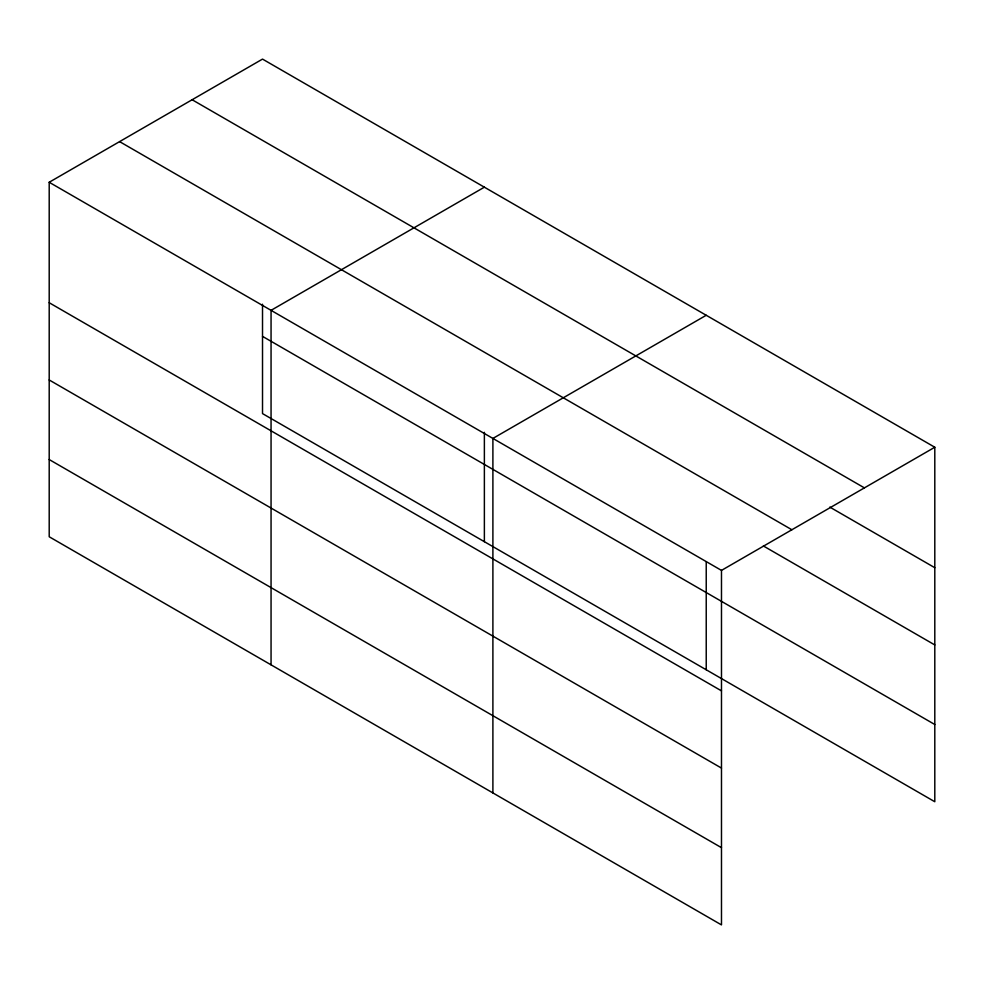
<?xml version="1.0" encoding="UTF-8"?>
<svg xmlns="http://www.w3.org/2000/svg" width="984" height="984" viewBox="0 0 984 984"><rect width="100%" height="100%" fill="white"/><g stroke="black" fill="none" stroke-linecap="round" stroke-linejoin="round"><path stroke-width="1.48" d="M721.481 768.098L721.481 570.4L49.2 182.261L49.2 536.76L721.481 924.899L721.481 768.098L49.2 379.972M262.519 304.24L262.519 413.6L934.8 801.739L934.8 447.24L262.519 59.101L49.2 182.261M484.374 187.181L271.055 310.341L271.055 664.852M706.229 315.274L492.898 438.433L492.898 792.932M721.481 570.4L934.8 447.24M192.126 99.741L864.407 487.879M829.819 507.092L934.8 567.707M119.593 141.622L791.874 529.749M763.375 545.96L934.8 644.938M262.519 336.368L934.8 724.507M49.2 302.74L721.481 690.866M49.2 459.54L721.481 847.667M706.229 561.938L706.229 669.772M484.374 432.32L484.374 541.692"/></g></svg>
